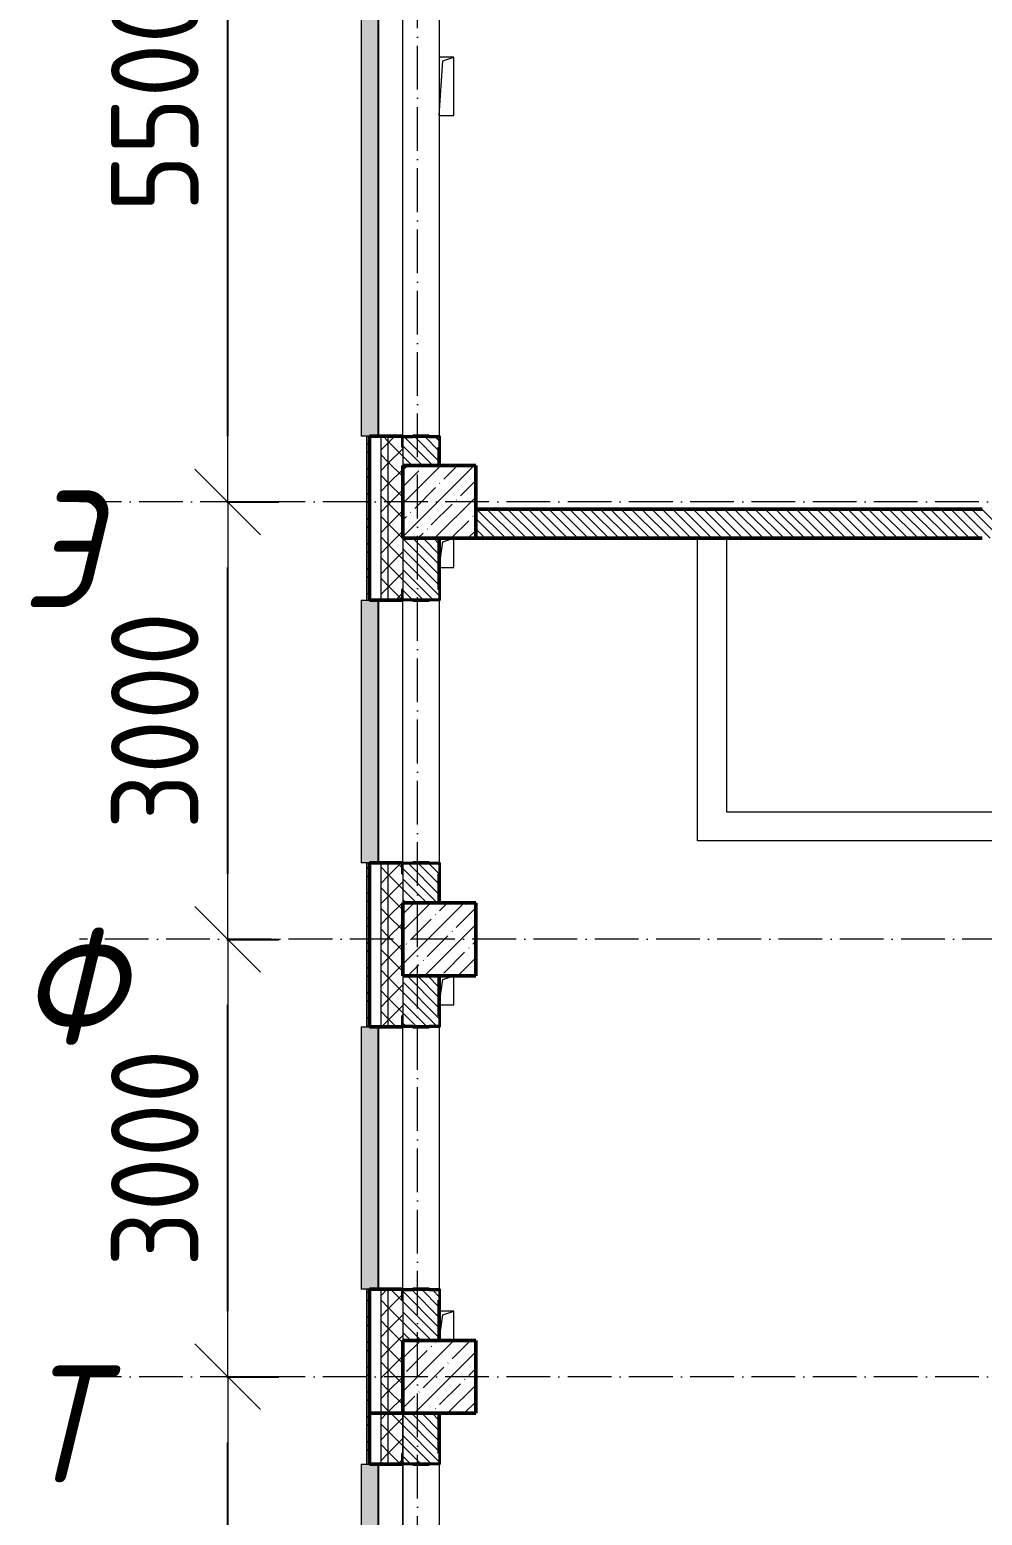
# Model space of a CAD drawing. Header units: millimetres. Extents: x 2294 to 908349, y -83289 to 219220.
# Drawn here: x 2553 to 9088, y 37556 to 47744 of the extents above; entities that cross this region are included whole.
import ezdxf

# ---------------------------------------------------------------- set-up
doc = ezdxf.new("R2010")
doc.units = ezdxf.units.MM
doc.linetypes.add('50_200_ШТРИХ_1Т_ш5_п1_п1_', pattern=[700, 500, -100, 0, -100])
for name, color, linetype, lineweight in [('A-____-____-DIMS', 7, 'Continuous', 9), ('A-GENM-____-MCUT', 7, 'Continuous', 25), ('A-GENM-____-OTLN', 7, 'Continuous', 9), ('A-GENM-____-OTLN-1', 7, 'Continuous', 25), ('A-GLAZ-____-OTLN', 7, 'Continuous', 9), ('A-WALL-____-MCUT-2', 7, 'Continuous', 50), ('A-WALL-____-MCUT-3', 7, 'Continuous', 9), ('A-WALL-____-OTLN', 7, 'Continuous', 9), ('A-WALL-____-PATT-1', 7, 'Continuous', 9), ('A-WALL-FNSH-MCUT-1', 7, 'Continuous', 9), ('I-WALL-____-OTLN', 7, 'Continuous', 9), ('S-COLS-____-MCUT', 7, 'Continuous', 50), ('S-COLS-____-OTLN', 7, 'Continuous', 9), ('S-GRID-____-IDEN', 7, 'Continuous', 9), ('S-GRID-____-OTLN-1', 7, '50_200_ШТРИХ_1Т_ш5_п1_п1_', 9)]:
    doc.layers.add(name, color=color, linetype=linetype, lineweight=lineweight)
doc.layers.add('A-GLAZ-____-OTLN-1', color=7, linetype='Continuous', lineweight=9, true_color=0xc0c0c0)
doc.styles.add('ISOCPEUR_I', font='isocpeui.ttf', dxfattribs={"width": 0.9, "height": 2.5})
doc.styles.add('СПДС', font='isocpeur.ttf', dxfattribs={"width": 0.9})
doc.dimstyles.new('Размера А3', dxfattribs={"dimtxt": 800, "dimasz": 450, "dimexe": 350, "dimexo": 100, "dimgap": 200, "dimtad": 1, "dimdec": 0, "dimrnd": 10, "dimzin": 0, "dimdsep": 46, "dimtxsty": 'СПДС', "dimblk": 'ARROWHEAD_6', "dimcen": 1, "dimclrd": 5, "dimclre": 5, "dimclrt": 5, "dimazin": 0, "dimtfac": 1, "dimtdec": 0, "dimtmove": 2, "dimatfit": 3, "dimfxl": 1, "dimtolj": 1, "dimtzin": 0, "dimarcsym": 0})
pattern_1 = [(135, (7562.787, 6025.276), (-35.35534, -35.35534), [])]
pattern_2 = [(45, (7562.79, 6025.28), (-70.71068, 70.71068), []), (135, (7562.79, 6025.28), (-70.71068, -70.71068), [])]
pattern_3 = [(45, (7562.79, 6025.28), (-85.5366, 85.5366), []), (45, (7619.81, 6025.28), (-85.5366, 85.5366), [])]

# ---------------------------------------------------------------- blocks, each defined once
blk = doc.blocks.new('BSC_Колонна _Прямоугольная - 500х500-V36-АР1_План отверстий 2 этажа в осях 1-64_А-ГГ')
at = {"layer": 'S-COLS-____-OTLN'}
h = blk.add_hatch(dxfattribs=at)
h.set_pattern_fill('FP_65', color=256, style=0, pattern_type=2)
h.set_pattern_definition([(45, (2200, -32481.04), (-114.04925, 114.04925), []), (45, (2314.05, -32481.04), (-114.04925, 114.04925), [201.613, -40.323, 3.353, -36.97])])
h.paths.add_polyline_path([(-250, -250), (250, -250), (250, 250), (-250, 250), (-250, 75)], flags=0)
at = {"layer": 'S-COLS-____-MCUT'}
for p, q in [((250, 250), (-250, 250)), ((-250, 250), (-250, -250)), ((250, -250), (250, 250)), ((-250, -250), (250, -250))]:
    blk.add_line(p, q, dxfattribs=at)
blk = doc.blocks.new('BSC_Колонна _Прямоугольная - 500х500-V48-АР1_План отверстий 2 этажа в осях 1-64_А-ГГ')
at = {"layer": 'S-COLS-____-OTLN'}
h = blk.add_hatch(dxfattribs=at)
h.set_pattern_fill('FP_77', color=256, style=0, pattern_type=2)
h.set_pattern_definition([(45, (2200, -35481.04), (-114.04925, 114.04925), []), (45, (2314.05, -35481.04), (-114.04925, 114.04925), [201.613, -40.323, 3.353, -36.97])])
h.paths.add_polyline_path([(-250, -250), (250, -250), (250, 250), (-250, 250)], flags=0)
at = {"layer": 'S-COLS-____-MCUT'}
for p, q in [((250, 250), (-250, 250)), ((-250, 250), (-250, -250)), ((250, -250), (250, 250)), ((-250, -250), (250, -250))]:
    blk.add_line(p, q, dxfattribs=at)
blk = doc.blocks.new('BSC_Колонна _Прямоугольная - 500х500-V101-АР1_План отверстий 2 этажа в осях 1-64_А-ГГ')
at = {"layer": 'S-COLS-____-OTLN'}
h = blk.add_hatch(dxfattribs=at)
h.set_pattern_fill('FP_130', color=256, style=0, pattern_type=2)
h.set_pattern_definition([(45, (2200, -38481.04), (-114.04925, 114.04925), []), (45, (2314.05, -38481.04), (-114.04925, 114.04925), [201.613, -40.323, 3.353, -36.97])])
h.paths.add_polyline_path([(-250, -250), (250, -250), (250, 250), (-250, 250), (-250, 95)], flags=0)
at = {"layer": 'S-COLS-____-MCUT'}
for p, q in [((250, 250), (-250, 250)), ((-250, 250), (-250, -250)), ((250, -250), (250, 250)), ((-250, -250), (250, -250))]:
    blk.add_line(p, q, dxfattribs=at)
blk = doc.blocks.new('Фахверк_СКБ_Уголок - 250_2700-27497298-АР1_План отверстий 2 этажа в осях 1-64_А-ГГ')
at = {"layer": 'A-GENM-____-MCUT'}
for p, q in [((200, 181), (125, 181)), ((125, 181), (125, 106)), ((125, 106), (131, 106)), ((131, 106), (131, 175)), ((131, 175), (200, 175)), ((200, 175), (200, 181)), ((131, -6), (125, -6)), ((125, -6), (125, -81)), ((125, -81), (200, -81)), ((131, -75), (131, -6)), ((200, -75), (131, -75)), ((200, -81), (200, -75))]:
    blk.add_line(p, q, dxfattribs=at)
blk = doc.blocks.new('AR_Отверстие прямоугольное _в плите_ - AR_Отверстие прямоугольное _в плите_-30510733-АР1_План отверстий 2 этажа в осях 1-64_А-ГГ')
at = {"layer": 'A-GENM-____-OTLN'}
for p, q in [((-50, -100), (-25, 75)), ((-25, 75), (50, 100)), ((50, -100), (50, 100)), ((-50, -100), (50, -100))]:
    blk.add_line(p, q, dxfattribs=at)
blk = doc.blocks.new('AR_Отверстие прямоугольное _в плите_ - AR_Отверстие прямоугольное _в плите_-V158-АР1_План отверстий 2 этажа в осях 1-64_А-ГГ')
at = {"layer": 'A-GENM-____-OTLN'}
for p, q in [((50, 100), (-50, 100)), ((-50, -100), (-25, 75)), ((-25, 75), (50, 100)), ((50, -100), (50, 100))]:
    blk.add_line(p, q, dxfattribs=at)
blk = doc.blocks.new('AR_Отверстие прямоугольное _в плите_ - AR_Отверстие прямоугольное _в плите_-V170-АР1_План отверстий 2 этажа в осях 1-64_А-ГГ')
at = {"layer": 'A-GENM-____-OTLN'}
for p, q in [((50, 200), (-50, 200)), ((-50, -200), (-25, 175)), ((-25, 175), (50, 200)), ((50, -200), (50, 200)), ((-50, -200), (50, -200))]:
    blk.add_line(p, q, dxfattribs=at)
blk = doc.blocks.new('Отлив_СКБ - Отлив витража_120_НВФ-31886035-АР1_План отверстий 2 этажа в осях 1-64_А-ГГ')
at = {"layer": 'A-GLAZ-____-OTLN-1'}
for points in [[(0, 120), (0, 2), (4800, 2), (4800, 120), (3085, 120)], [(0, 2), (0, 0), (4800, 0), (4800, 2), (3085, 2)]]:
    blk.add_hatch(color=256, dxfattribs=at).paths.add_polyline_path(points, flags=0)
at = {"layer": 'A-GLAZ-____-OTLN'}
for p, q in [((0, 83), (0, 120)), ((4800, 120), (0, 120)), ((4800, 120), (4800, 83)), ((0, 2), (4800, 2)), ((4800, 0), (0, 0))]:
    blk.add_line(p, q, dxfattribs=at)
blk = doc.blocks.new('Отлив_СКБ - Отлив витража_120_НВФ-31885689-АР1_План отверстий 2 этажа в осях 1-64_А-ГГ')
at = {"layer": 'A-GLAZ-____-OTLN-1'}
for points in [[(1800, 2), (1800, 120), (0, 120), (0, 2), (1103, 2)], [(1103, 0), (1800, 0), (1800, 2), (0, 2), (0, 0)]]:
    blk.add_hatch(color=256, dxfattribs=at).paths.add_polyline_path(points, flags=0)
at = {"layer": 'A-GLAZ-____-OTLN'}
for p, q in [((0, 83), (0, 120)), ((1800, 120), (0, 120)), ((1800, 120), (1800, 83)), ((0, 2), (1800, 2)), ((1800, 0), (0, 0))]:
    blk.add_line(p, q, dxfattribs=at)
blk = doc.blocks.new('2floor')
at = {"layer": 'A-WALL-____-PATT-1'}
h = blk.add_hatch(dxfattribs=at)
h.set_pattern_fill('FP_3', color=256, style=0, pattern_type=2)
h.set_pattern_definition(pattern_3)
h.paths.add_polyline_path([(4883, 38086), (4883, 39106), (4863, 39106), (4863, 38086)], flags=0)
h.paths.add_polyline_path([(4863, 40906), (4883, 40906), (4883, 42031), (4863, 42031), (4863, 41161)], flags=0)
h.paths.add_polyline_path([(4883, 43831), (4883, 44956), (4863, 44956), (4863, 43831)], flags=0)
h.paths.add_polyline_path([(4883, 49756), (4883, 50956), (4863, 50956), (4863, 49756)], flags=0)
h.paths.add_polyline_path([(4863, 52756), (4883, 52756), (4883, 54006), (4863, 54006), (4863, 53201)], flags=0)
h = blk.add_hatch(dxfattribs=at)
h.set_pattern_fill('FP_1', color=256, style=0, pattern_type=2)
h.set_pattern_definition(pattern_2)
h.paths.add_polyline_path([(5013, 38256), (5013, 39106), (4963, 39106), (4963, 38256)], flags=0)
h.paths.add_polyline_path([(5013, 40906), (5013, 42031), (4963, 42031), (4963, 40906)], flags=0)
h.paths.add_polyline_path([(5013, 43831), (5013, 44956), (4963, 44956), (4963, 43831)], flags=0)
h.paths.add_polyline_path([(5013, 49756), (5013, 50956), (4963, 50956), (4963, 49756)], flags=0)
h.paths.add_polyline_path([(5013, 52756), (5013, 53906), (4963, 53906), (4963, 52756)], flags=0)
h = blk.add_hatch(dxfattribs=at)
h.set_pattern_fill('FP_1', color=256, style=0, pattern_type=2)
h.set_pattern_definition(pattern_2)
h.paths.add_polyline_path([(5113, 38256), (5113, 39031), (5107, 39031), (5107, 39106), (5013, 39106), (5013, 38256)], flags=0)
h.paths.add_polyline_path([(5013, 40906), (5107, 40906), (5107, 40981), (5113, 40981), (5113, 41956), (5107, 41956), (5107, 42031), (5013, 42031), (5013, 41161)], flags=0)
h.paths.add_polyline_path([(5013, 43831), (5107, 43831), (5107, 43906), (5113, 43906), (5113, 44881), (5107, 44881), (5107, 44956), (5013, 44956), (5013, 43837)], flags=0)
h.paths.add_polyline_path([(5113, 49756), (5113, 50881), (5107, 50881), (5107, 50956), (5013, 50956), (5013, 49756)], flags=0)
h.paths.add_polyline_path([(5013, 52756), (5107, 52756), (5107, 52831), (5113, 52831), (5113, 53856), (5013, 53856), (5013, 53201)], flags=0)
h = blk.add_hatch(dxfattribs=at)
h.set_pattern_fill('FP_6', color=256, style=0, pattern_type=2)
h.set_pattern_definition(pattern_1)
h.paths.add_polyline_path([(5307, 44756), (5363, 44756), (5363, 44950), (5294, 44950), (5294, 44956), (5182, 44956), (5182, 44950), (5113, 44950), (5113, 44756)], flags=0)
h = blk.add_hatch(dxfattribs=at)
h.set_pattern_fill('FP_6', color=256, style=0, pattern_type=2)
h.set_pattern_definition(pattern_1)
h.paths.add_polyline_path([(12513, 44256), (12663, 44256), (12663, 44456), (9163, 44456), (9163, 44387), (9157, 44387), (9157, 44456), (5613, 44456), (5613, 44256), (9157, 44256), (9157, 44325), (9163, 44325), (9163, 44256), (12413, 44256)], flags=0)
h = blk.add_hatch(dxfattribs=at)
h.set_pattern_fill('FP_6', color=256, style=0, pattern_type=2)
h.set_pattern_definition(pattern_1)
h.paths.add_polyline_path([(5363, 41756), (5363, 42025), (5294, 42025), (5294, 42031), (5182, 42031), (5182, 42025), (5113, 42025), (5113, 41756)], flags=0)
h.paths.add_polyline_path([(5294, 43831), (5294, 43837), (5363, 43837), (5363, 44256), (5113, 44256), (5113, 43837), (5182, 43837), (5182, 43831)], flags=0)
h = blk.add_hatch(dxfattribs=at)
h.set_pattern_fill('FP_6', color=256, style=0, pattern_type=2)
h.set_pattern_definition(pattern_1)
h.paths.add_polyline_path([(5363, 38756), (5363, 39100), (5294, 39100), (5294, 39106), (5182, 39106), (5182, 39100), (5113, 39100), (5113, 38756)], flags=0)
h.paths.add_polyline_path([(5294, 40906), (5294, 40912), (5363, 40912), (5363, 41256), (5113, 41256), (5113, 40912), (5182, 40912), (5182, 40906)], flags=0)
h = blk.add_hatch(dxfattribs=at)
h.set_pattern_fill('FP_1', color=256, style=0, pattern_type=2)
h.set_pattern_definition(pattern_2)
h.paths.add_polyline_path([(4963, 32756), (5013, 32756), (5013, 33106), (4963, 33106)], flags=0)
h.paths.add_polyline_path([(4963, 34906), (5013, 34906), (5013, 36106), (4963, 36106)], flags=0)
h.paths.add_polyline_path([(4963, 37906), (5013, 37906), (5013, 38256), (4963, 38256)], flags=0)
h = blk.add_hatch(dxfattribs=at)
h.set_pattern_fill('FP_1', color=256, style=0, pattern_type=2)
h.set_pattern_definition(pattern_2)
h.paths.add_polyline_path([(5113, 32756), (5113, 33031), (5107, 33031), (5107, 33106), (5013, 33106), (5013, 32756), (5107, 32756)], flags=0)
h.paths.add_polyline_path([(5107, 34906), (5107, 34981), (5113, 34981), (5113, 36031), (5107, 36031), (5107, 36106), (5013, 36106), (5013, 34906)], flags=0)
h.paths.add_polyline_path([(5107, 37906), (5107, 37981), (5113, 37981), (5113, 38256), (5013, 38256), (5013, 37906)], flags=0)
h = blk.add_hatch(dxfattribs=at)
h.set_pattern_fill('FP_6', color=256, style=0, pattern_type=2)
h.set_pattern_definition(pattern_1)
h.paths.add_polyline_path([(5363, 32756), (5363, 33100), (5294, 33100), (5294, 33106), (5182, 33106), (5182, 33100), (5113, 33100), (5113, 32756)], flags=0)
h.paths.add_polyline_path([(5294, 34906), (5294, 34912), (5363, 34912), (5363, 36100), (5294, 36100), (5294, 36106), (5182, 36106), (5182, 36100), (5113, 36100), (5113, 34912), (5182, 34912), (5182, 34906)], flags=0)
h.paths.add_polyline_path([(5294, 37906), (5294, 37912), (5363, 37912), (5363, 38256), (5113, 38256), (5113, 37912), (5182, 37912), (5182, 37906)], flags=0)
h = blk.add_hatch(dxfattribs=at)
h.set_pattern_fill('FP_3', color=256, style=0, pattern_type=2)
h.set_pattern_definition(pattern_3)
h.paths.add_polyline_path([(4883, 32831), (4883, 33106), (4863, 33106), (4863, 32831)], flags=0)
h.paths.add_polyline_path([(4863, 34906), (4883, 34906), (4883, 36106), (4863, 36106)], flags=0)
h.paths.add_polyline_path([(4883, 37906), (4883, 38086), (4863, 38086), (4863, 37906)], flags=0)
at = {"layer": 'A-WALL-____-MCUT-2'}
for p, q in [((5107, 44956), (4883, 44956)), ((4883, 44956), (4883, 43831)), ((5294, 44956), (5182, 44956)), ((5363, 44756), (5363, 44881)), ((9088, 44456), (5613, 44456)), ((5363, 43906), (5363, 44256)), ((5613, 44256), (9088, 44256)), ((4883, 43831), (5107, 43831)), ((5182, 43831), (5294, 43831)), ((5107, 42031), (4883, 42031)), ((4883, 42031), (4883, 40906)), ((5294, 42031), (5182, 42031)), ((5363, 41756), (5363, 41956)), ((5363, 40981), (5363, 41256)), ((4883, 40906), (5107, 40906)), ((5182, 40906), (5294, 40906)), ((5107, 39106), (4883, 39106)), ((4883, 39106), (4883, 38256)), ((5294, 39106), (5182, 39106)), ((5363, 38756), (5363, 39031)), ((4883, 38256), (5113, 38256)), ((5113, 38256), (4883, 38256)), ((4883, 38256), (4883, 37906)), ((5363, 37981), (5363, 38256)), ((4883, 37906), (4883, 38086)), ((4883, 37906), (5107, 37906)), ((5182, 37906), (5294, 37906))]:
    blk.add_line(p, q, dxfattribs=at)
at = {"layer": 'A-WALL-____-MCUT-3'}
for p, q in [((4963, 43831), (4963, 44956)), ((5013, 43831), (5013, 44956)), ((5113, 44881), (5113, 44756)), ((5113, 44256), (5113, 43906)), ((4963, 40906), (4963, 42031)), ((5013, 40906), (5013, 42031)), ((5113, 41956), (5113, 41756)), ((5113, 41256), (5113, 40981)), ((4963, 38256), (4963, 39106)), ((5013, 38256), (5013, 39106)), ((5113, 39031), (5113, 38756)), ((4963, 37906), (4963, 38256)), ((5013, 37906), (5013, 38256)), ((5113, 38256), (5113, 37981)), ((5113, 37981), (5113, 38256))]:
    blk.add_line(p, q, dxfattribs=at)
at = {"layer": 'A-WALL-____-OTLN'}
for p, q in [((5113, 44956), (5113, 49756)), ((5363, 49756), (5363, 44956)), ((5113, 42031), (5113, 43831)), ((5363, 43831), (5363, 42031)), ((5113, 39106), (5113, 40906)), ((5363, 40906), (5363, 39106)), ((5113, 36106), (5113, 37906)), ((5113, 37906), (5113, 36106)), ((5363, 37906), (5363, 36106))]:
    blk.add_line(p, q, dxfattribs=at)
at = {"layer": 'A-WALL-FNSH-MCUT-1'}
for p, q in [((4863, 44956), (4863, 43831)), ((4883, 44956), (4863, 44956)), ((4863, 43831), (4883, 43831)), ((4863, 42031), (4863, 40906)), ((4883, 42031), (4863, 42031)), ((4863, 40906), (4883, 40906)), ((4863, 39106), (4863, 38086)), ((4883, 39106), (4863, 39106)), ((4883, 38086), (4883, 38256)), ((4863, 38086), (4863, 37906)), ((4863, 37906), (4883, 37906))]:
    blk.add_line(p, q, dxfattribs=at)
at = {"layer": 'I-WALL-____-OTLN'}
for p, q in [((7133, 42181), (7133, 44256)), ((7333, 44256), (7333, 42381)), ((7333, 42381), (12413, 42381)), ((12413, 42181), (7133, 42181))]:
    blk.add_line(p, q, dxfattribs=at)
at = {"layer": 'A-GENM-____-OTLN'}
for name, p in [('AR_Отверстие прямоугольное _в плите_ - AR_Отверстие прямоугольное _в плите_-V170-АР1_План отверстий 2 этажа в осях 1-64_А-ГГ', (5413, 47356)), ('AR_Отверстие прямоугольное _в плите_ - AR_Отверстие прямоугольное _в плите_-30510733-АР1_План отверстий 2 этажа в осях 1-64_А-ГГ', (5413, 44156)), ('AR_Отверстие прямоугольное _в плите_ - AR_Отверстие прямоугольное _в плите_-30510733-АР1_План отверстий 2 этажа в осях 1-64_А-ГГ', (5413, 41156)), ('AR_Отверстие прямоугольное _в плите_ - AR_Отверстие прямоугольное _в плите_-V158-АР1_План отверстий 2 этажа в осях 1-64_А-ГГ', (5413, 38856))]:
    blk.add_blockref(name, p, dxfattribs=at)
at = {"layer": 'A-GENM-____-OTLN-1'}
for p, rotation in [((5188, 45081), 269.9999999999999), ((5288, 43706), 89.99999999999991), ((5188, 42156), 269.9999999999999), ((5288, 40781), 89.99999999999991), ((5188, 39231), 269.9999999999999), ((5288, 37781), 89.99999999999991)]:
    blk.add_blockref('Фахверк_СКБ_Уголок - 250_2700-27497298-АР1_План отверстий 2 этажа в осях 1-64_А-ГГ', p, dxfattribs=dict(at, rotation=rotation))
at = {"layer": 'A-GLAZ-____-OTLN', "rotation": 90}
for name, p in [('Отлив_СКБ - Отлив витража_120_НВФ-31886035-АР1_План отверстий 2 этажа в осях 1-64_А-ГГ', (4946, 44956)), ('Отлив_СКБ - Отлив витража_120_НВФ-31885689-АР1_План отверстий 2 этажа в осях 1-64_А-ГГ', (4946, 42031)), ('Отлив_СКБ - Отлив витража_120_НВФ-31885689-АР1_План отверстий 2 этажа в осях 1-64_А-ГГ', (4946, 39106)), ('Отлив_СКБ - Отлив витража_120_НВФ-31885689-АР1_План отверстий 2 этажа в осях 1-64_А-ГГ', (4946, 36106))]:
    blk.add_blockref(name, p, dxfattribs=at)
at = {"layer": 'S-COLS-____-OTLN'}
for name, p in [('BSC_Колонна _Прямоугольная - 500х500-V101-АР1_План отверстий 2 этажа в осях 1-64_А-ГГ', (5363, 44506)), ('BSC_Колонна _Прямоугольная - 500х500-V48-АР1_План отверстий 2 этажа в осях 1-64_А-ГГ', (5363, 41506)), ('BSC_Колонна _Прямоугольная - 500х500-V36-АР1_План отверстий 2 этажа в осях 1-64_А-ГГ', (5363, 38506))]:
    blk.add_blockref(name, p, dxfattribs=at)
blk = doc.blocks.new('ARROWHEAD_6')
at = {"color": 0, "linetype": 'Continuous'}
for p, q in [((-0.5, -0.5), (0.5, 0.5)), ((0, 0), (-1, 0))]:
    blk.add_line(p, q, dxfattribs=at)
blk = doc.blocks.new('*D2758')
at = {"layer": 'A-____-____-DIMS', "color": 0, "lineweight": -2, "transparency": 16777216}
for p, q in [((161926, 38506), (162282, 38506)), ((161932, 32956), (161932, 38056)), ((161926, 32506), (162282, 32506))]:
    blk.add_line(p, q, dxfattribs=at)
at = {"layer": 'Defpoints', "color": 0, "transparency": 16777216}
for p in [(161826, 38506), (161932, 38506), (161826, 32506)]:
    blk.add_point(p, dxfattribs=at)
at = {"layer": 'A-____-____-DIMS', "color": 0, "lineweight": -2, "transparency": 16777216, "xscale": 450, "yscale": 450, "zscale": 450}
for p, rotation in [((161932, 38506), 90), ((161932, 32506), 270)]:
    blk.add_blockref('ARROWHEAD_6', p, dxfattribs=dict(at, rotation=rotation))
at = {"layer": 'A-____-____-DIMS', "color": 0, "transparency": 16777216, "insert": (161432, 35506), "char_height": 600, "attachment_point": 5, "rotation": 90, "style": 'СПДС'}
blk.add_mtext('\\A1;6000', dxfattribs=at)
blk = doc.blocks.new('*D2759')
at = {"layer": 'A-____-____-DIMS', "color": 0, "lineweight": -2, "transparency": 16777216}
for p, q in [((161926, 41506), (162282, 41506)), ((161932, 38956), (161932, 41056)), ((161926, 38506), (162282, 38506))]:
    blk.add_line(p, q, dxfattribs=at)
at = {"layer": 'Defpoints', "color": 0, "transparency": 16777216}
for p in [(161826, 41506), (161932, 41506), (161826, 38506)]:
    blk.add_point(p, dxfattribs=at)
at = {"layer": 'A-____-____-DIMS', "color": 0, "lineweight": -2, "transparency": 16777216, "xscale": 450, "yscale": 450, "zscale": 450}
for p, rotation in [((161932, 41506), 90), ((161932, 38506), 270)]:
    blk.add_blockref('ARROWHEAD_6', p, dxfattribs=dict(at, rotation=rotation))
at = {"layer": 'A-____-____-DIMS', "color": 0, "transparency": 16777216, "insert": (161432, 40006), "char_height": 600, "attachment_point": 5, "rotation": 90, "style": 'СПДС'}
blk.add_mtext('\\A1;3000', dxfattribs=at)
blk = doc.blocks.new('*D2760')
at = {"layer": 'A-____-____-DIMS', "color": 0, "lineweight": -2, "transparency": 16777216}
for p, q in [((161926, 44506), (162282, 44506)), ((161932, 41956), (161932, 44056)), ((161926, 41506), (162282, 41506))]:
    blk.add_line(p, q, dxfattribs=at)
at = {"layer": 'Defpoints', "color": 0, "transparency": 16777216}
for p in [(161826, 44506), (161932, 44506), (161826, 41506)]:
    blk.add_point(p, dxfattribs=at)
at = {"layer": 'A-____-____-DIMS', "color": 0, "lineweight": -2, "transparency": 16777216, "xscale": 450, "yscale": 450, "zscale": 450}
for p, rotation in [((161932, 44506), 90), ((161932, 41506), 270)]:
    blk.add_blockref('ARROWHEAD_6', p, dxfattribs=dict(at, rotation=rotation))
at = {"layer": 'A-____-____-DIMS', "color": 0, "transparency": 16777216, "insert": (161432, 43006), "char_height": 600, "attachment_point": 5, "rotation": 90, "style": 'СПДС'}
blk.add_mtext('\\A1;3000', dxfattribs=at)
blk = doc.blocks.new('*D2761')
at = {"layer": 'A-____-____-DIMS', "color": 0, "lineweight": -2, "transparency": 16777216}
for p, q in [((161926, 50006), (162282, 50006)), ((161932, 44956), (161932, 49556)), ((161926, 44506), (162282, 44506))]:
    blk.add_line(p, q, dxfattribs=at)
at = {"layer": 'Defpoints', "color": 0, "transparency": 16777216}
for p in [(161826, 50006), (161932, 50006), (161826, 44506)]:
    blk.add_point(p, dxfattribs=at)
at = {"layer": 'A-____-____-DIMS', "color": 0, "lineweight": -2, "transparency": 16777216, "xscale": 450, "yscale": 450, "zscale": 450}
for p, rotation in [((161932, 50006), 90), ((161932, 44506), 270)]:
    blk.add_blockref('ARROWHEAD_6', p, dxfattribs=dict(at, rotation=rotation))
at = {"layer": 'A-____-____-DIMS', "color": 0, "transparency": 16777216, "insert": (161432, 47256), "char_height": 600, "attachment_point": 5, "rotation": 90, "style": 'СПДС'}
blk.add_mtext('\\A1;5500', dxfattribs=at)
blk = doc.blocks.new('3osi')
at = {"layer": 'S-GRID-____-OTLN-1', "color": 251, "ltscale": 0.6, "true_color": 0x636466}
for p, q in [((163233.5, 1542.7), (163233.5, 55906.2)), ((192291.2, 44506.3), (160914.7, 44506.3)), ((171892, 41506.3), (160914.7, 41506.3)), ((192291.2, 38506.3), (160914.7, 38506.3))]:
    blk.add_line(p, q, dxfattribs=at)
at = {"layer": 'S-GRID-____-IDEN', "char_height": 800, "attachment_point": 1, "style": 'ISOCPEUR_I'}
for s, insert, width in [('\\fISOCPEUR|b0|i1|c204|p34|;\\W.9;Э', (160521.9, 44582.4), 223.671), ('\\fISOCPEUR|b0|i1|c204|p34|;\\W.9;Ф', (160498.1, 41582.4), 281.392), ('\\fISOCPEUR|b0|i1|c204|p34|;\\W.9;Т', (160521.9, 38582.4), 223.671)]:
    blk.add_mtext(s, dxfattribs=dict(at, insert=insert, width=width))
at = {"layer": 'A-____-____-DIMS'}
for base, p1, p2, picture, middle in [((161932.1, 50006.3), (161826, 44506.3), (161826, 50006.3), '*D2761', (161432.1, 47256.3)), ((161932.1, 44506.3), (161826, 41506.3), (161826, 44506.3), '*D2760', (161432.1, 43006.3)), ((161932.1, 41506.3), (161826, 38506.3), (161826, 41506.3), '*D2759', (161432.1, 40006.3)), ((161932.1, 38506.3), (161826, 32506.3), (161826, 38506.3), '*D2758', (161432.1, 35506.3))]:
    dim = blk.add_linear_dim(base=base, p1=p1, p2=p2, angle=90, dimstyle='Размера А3', override={"dimtxt": 600, "dimclrd": 0, "dimclre": 0, "dimclrt": 0}, dxfattribs=at)
    dim.commit()
    dim.dimension.update_dxf_attribs({"geometry": picture, "text_midpoint": middle})

msp = doc.modelspace()

# ---------------------------------------------------------------- block references
for name, p in [('3osi', (-158020.7, 0)), ('2floor', (0, 0))]:
    msp.add_blockref(name, p)

doc.saveas('drawing.dxf')
